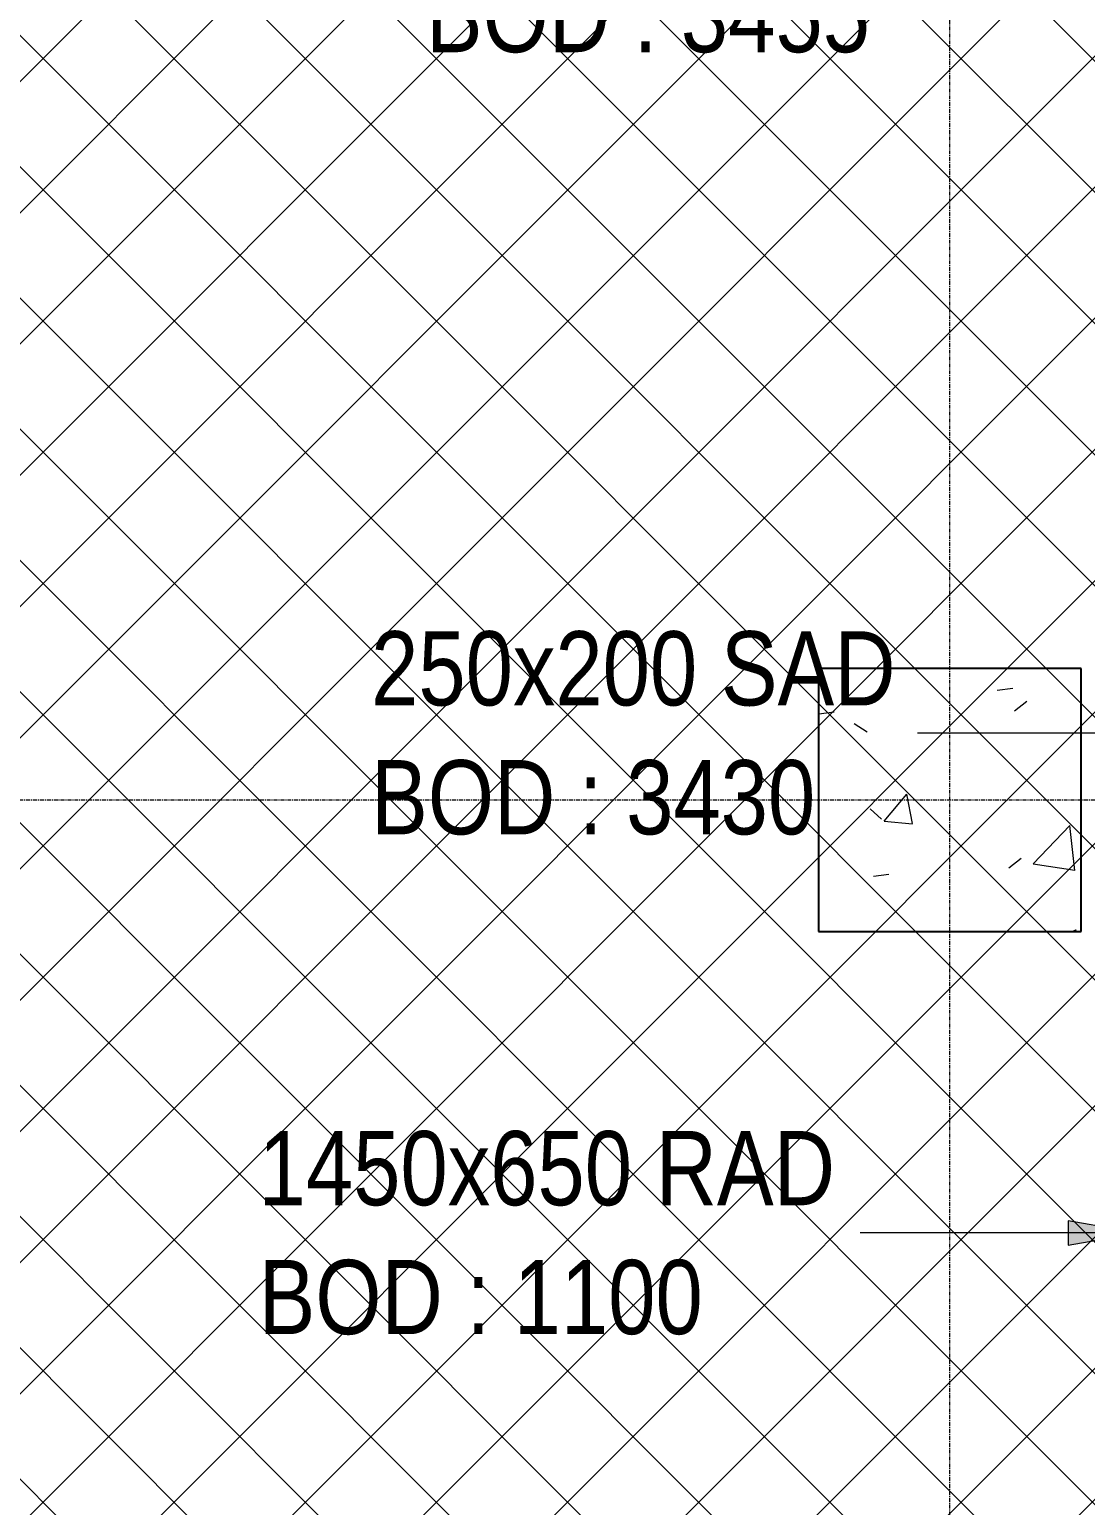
# Model space of a CAD drawing. Header units: inches. Extents: x -83664 to 20107, y -47222 to 19398.
# Drawn here: x -57950 to -54534, y -12045 to -7274 of the extents above; entities that cross this region are included whole.
import ezdxf

# ---------------------------------------------------------------- set-up
doc = ezdxf.new("R2010")
doc.units = ezdxf.units.IN
doc.header["$MEASUREMENT"] = 0
doc.linetypes.add('Grid Line', pattern=[22.225, 12.7, -3.175, 3.175, -3.175])
for name, color, linetype, lineweight in [('A-COLS', 7, 'Continuous', 9), ('A-DETL-GENF', 7, 'Continuous', 9), ('M-HVAC-DUCT-IDEN', 7, 'Continuous', 18), ('S-GRID', 7, 'Continuous', 9)]:
    doc.layers.add(name, color=color, linetype=linetype, lineweight=lineweight)
doc.styles.add('Arial Narrow_21', font='ARIALN.TTF', dxfattribs={"height": 240})

# ---------------------------------------------------------------- blocks, each defined once
blk = doc.blocks.new('SMBZ_Hospital Arch Model_2026_01_29_rvt-1-FIRST FLOOR AC CONDITIONING LAYOUT - PART A')
at = {"layer": 'A-COLS', "true_color": 0xbbbbbb}
h = blk.add_hatch(dxfattribs=at)
h.set_pattern_fill('FP_14', color=9, style=0, pattern_type=2)
h.set_pattern_definition([(50, (0, 0), (1093.1044, -95.634), [114.3, -1257.3]), (355, (0, 0), (-211.457, 1146.341), [91.44, -1005.84]), (100.451, (91.1, -8), (881.656, 1050.7), [97.14, -1068.54]), (46.184, (0, 304.8), (1626.475, -252.257), [171.45, -1885.95]), (96.636, (135.5, 283.8), (1424.416, 1484.565), [145.71, -1602.81]), (351.184, (0, 304.8), (1424.43, 1484.551), [137.16, -1508.76]), (21, (152.4, 228.6), (909.6863, -613.591), [114.3, -1257.3]), (326, (152.4, 228.6), (370.812, 1105.129), [91.44, -1005.84]), (71.451, (228.2, 177.5), (1280.503, 491.528), [97.14, -1068.54]), (37.5, (0, 0), (18.5313, 507.3303), [50.292, -943.356, 50.292, -970.788, -1009.65]), (37.5, (0, 0), (18.5313, 507.3303), [-2014.728, 50.292, -959.358]), (7.5, (0, 0), (400.9178, 601.0836), [50.292, -531.876, 50.292, -920.496, -384.81]), (7.5, (0, 0), (400.9178, 601.0836), [-1552.956, 50.292, -334.518]), (327.5, (-339.85, 0), (813.5452, -34.3737), [50.292, -330.708, 50.292, -1138.428, -1577.34]), (327.5, (-339.85, 0), (813.5452, -34.3737), [-1569.72, 50.292, -1527.048]), (317.5, (-492.25, 0), (888.7755, 152.56), [50.292, -445.008, 50.292, -739.14, -1120.14]), (317.5, (-492.25, 0), (888.7755, 152.56), [-1284.732, 50.292, -1069.848])])
h.paths.add_polyline_path([(96909.4, 88182.7), (96909.4, 89032.7), (96059.4, 89032.7), (96059.4, 88182.7)])
at = {"layer": 'A-COLS', "color": 9, "lineweight": 25, "true_color": 0xbbbbbb}
for p, q in [((96909.4, 89032.7), (96059.4, 89032.7)), ((96059.4, 89032.7), (96059.4, 88182.7)), ((96909.4, 88182.7), (96909.4, 89032.7)), ((96059.4, 88182.7), (96909.4, 88182.7))]:
    blk.add_line(p, q, dxfattribs=at)
at = {"layer": 'A-COLS', "color": 9, "true_color": 0xbbbbbb}
for p, q in [((96059.4, 88182.7), (96059.4, 89032.7)), ((96059.4, 89032.7), (96909.4, 89032.7)), ((96909.4, 89032.7), (96909.4, 88182.7)), ((96909.4, 88182.7), (96059.4, 88182.7))]:
    blk.add_line(p, q, dxfattribs=at)

msp = doc.modelspace()

# ---------------------------------------------------------------- hatches: boundary and pattern name
at = {"layer": 'A-DETL-GENF', "true_color": 0xff0000}
h = msp.add_hatch(dxfattribs=at)
h.set_pattern_fill('FP_59', color=1, style=0, pattern_type=2)
h.set_pattern_definition([(45, (-151456.65, -98372.2), (-212.13203, 212.13203), []), (135, (-151456.65, -98372.2), (-212.13203, -212.13203), [])])
h.paths.add_polyline_path([(-62993, -37189.5), (-27297.3, -37189.5), (-27297.3, -98.4), (-62993, -98.4), (-62993, -33333)])
at = {"layer": 'M-HVAC-DUCT-IDEN', "lineweight": 9}
msp.add_hatch(color=256, dxfattribs=at).paths.add_polyline_path([(-54365.2, -11164.2), (-54590.2, -11124.5), (-54590.2, -11203.8)])

# ---------------------------------------------------------------- linework, layer by layer
for p, q in [((-53317.6, -9548.4), (-55077.6, -9548.4)), ((-54365.2, -11164.2), (-55262.9, -11164.2)), ((-54365.2, -11164.2), (-54590.2, -11124.5)), ((-54590.2, -11124.5), (-54590.2, -11203.8)), ((-54590.2, -11203.8), (-54365.2, -11164.2))]:
    msp.add_line(p, q, dxfattribs=at)
at = {"layer": 'S-GRID', "color": 254, "linetype": 'Grid Line', "true_color": 0xdcdcdc}
for p, q in [((-54972.3, -44103.7), (-54972.3, 15149.1)), ((20106.7, -9764.5), (-81517, -9764.5))]:
    msp.add_line(p, q, dxfattribs=at)

# ---------------------------------------------------------------- block references
at = {"lineweight": 5}
msp.add_blockref('SMBZ_Hospital Arch Model_2026_01_29_rvt-1-FIRST FLOOR AC CONDITIONING LAYOUT - PART A', (-151456.7, -98372.2), dxfattribs=at)

# ---------------------------------------------------------------- texts
at = {"layer": 'M-HVAC-DUCT-IDEN', "lineweight": 9, "char_height": 240, "attachment_point": 1, "style": 'Arial Narrow_21'}
for s, insert, width in [('BOD : 3455', (-56667.6, -7106.9), 1803.797), ('250x200 SAD', (-56844.6, -9218.8), 2128.48), ('BOD : 3430', (-56844.6, -9635.5), 1803.797), ('1450x650 RAD', (-57208.4, -10834.6), 2344.936), ('BOD : 1100', (-57208.4, -11251.3), 1803.797)]:
    msp.add_mtext(s, dxfattribs=dict(at, insert=insert, width=width))

doc.saveas('drawing.dxf')
